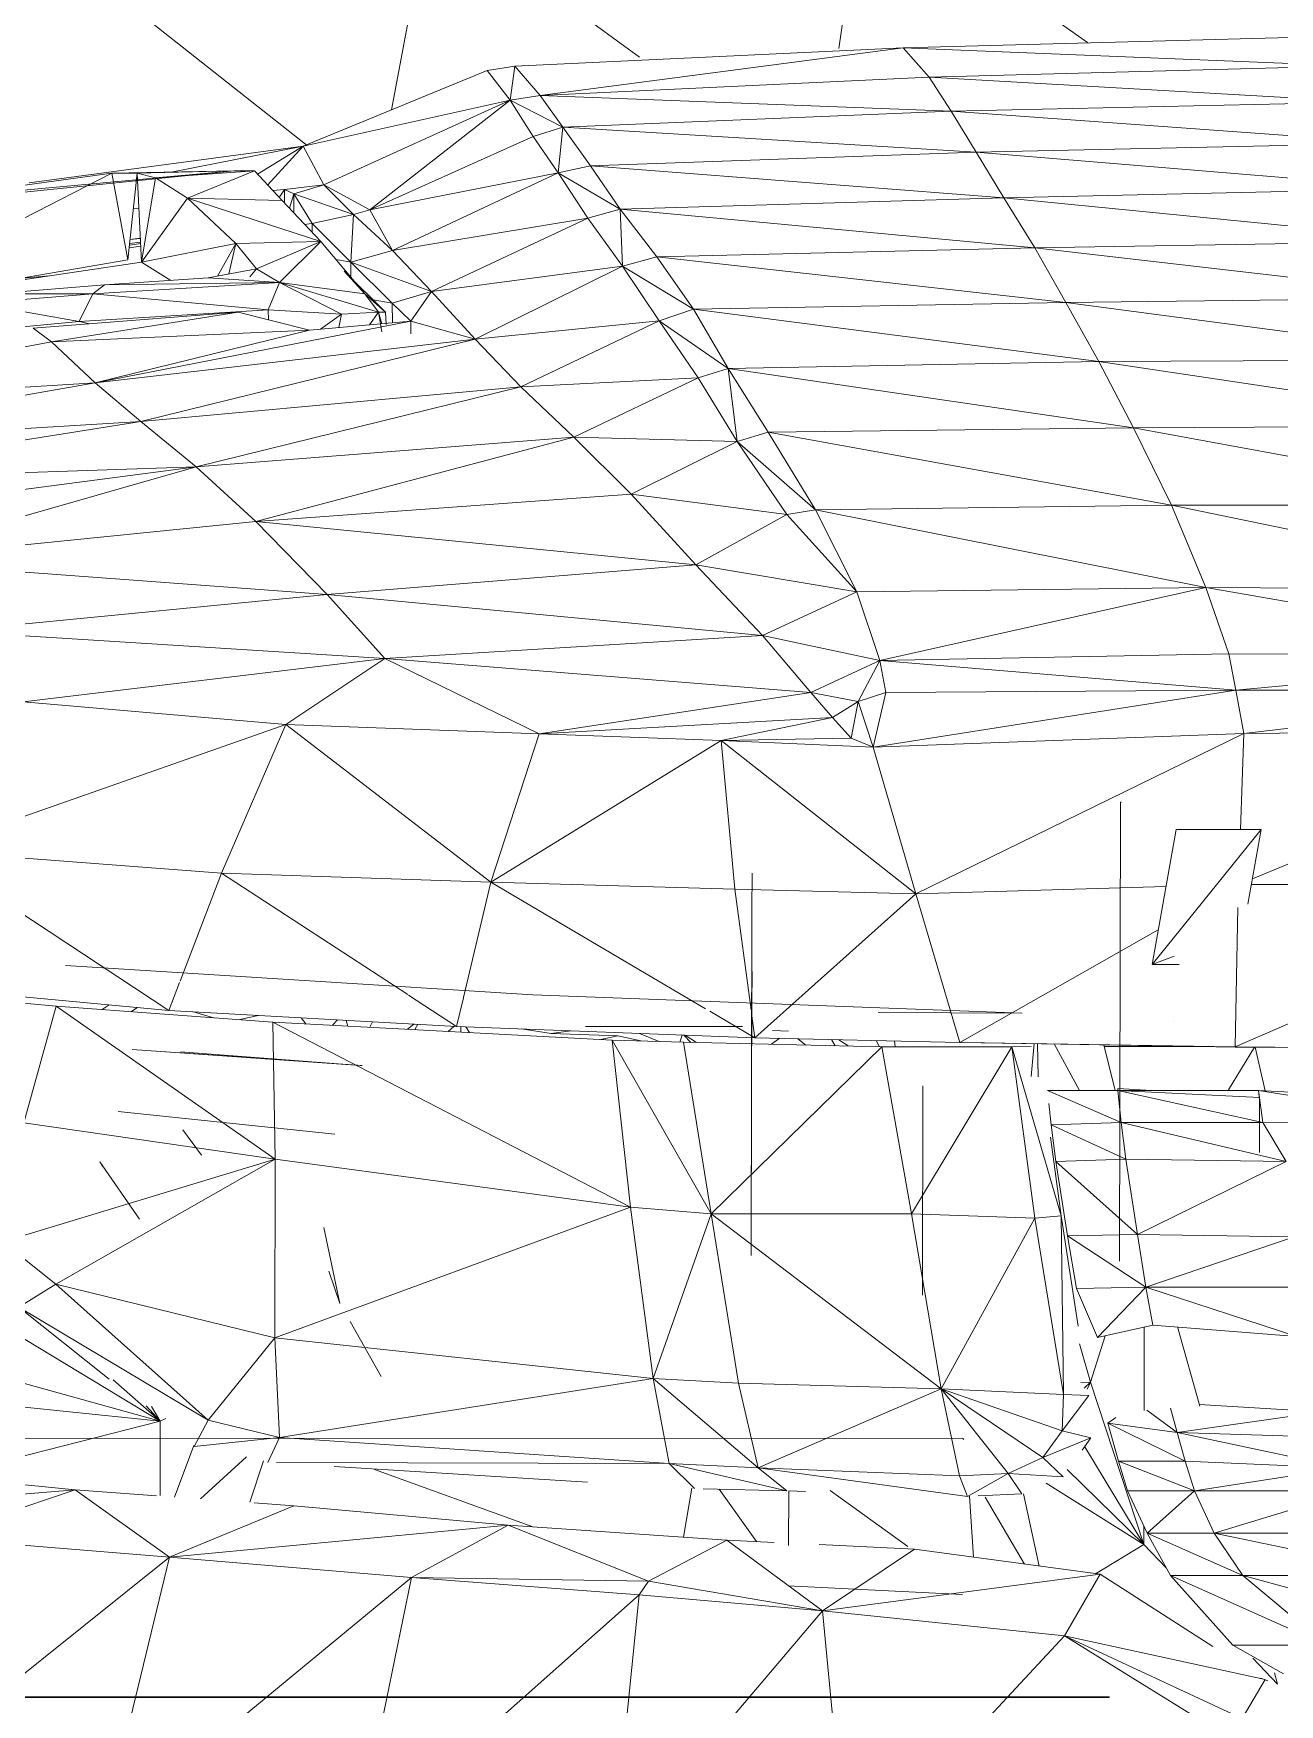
# Model space of a CAD drawing. Header units: inches. Extents: x 9661 to 15313, y -314 to 660.
# Drawn here: x 12417.74 to 12428.2, y -15.25 to -1.23 of the extents above; entities that cross this region are included whole.
import ezdxf

# ---------------------------------------------------------------- set-up
doc = ezdxf.new("R2010")
doc.units = ezdxf.units.IN
doc.header["$MEASUREMENT"] = 0
for name, color, linetype, lineweight in [('0-1', 7, 'Continuous', 5), ('0-3', 55, 'Continuous', 9), ('A-GENM', 5, 'Continuous', 9)]:
    doc.layers.add(name, color=color, linetype=linetype, lineweight=lineweight)

# ---------------------------------------------------------------- blocks, each defined once
blk = doc.blocks.new('Land_Rover_Evoque_-_SUV_Car_Vehicle_Automobile_13067 - Land Rover EVOQUE_dwg-1230547-BUILDING SECTION - EAST_WEST - COURTYARD - LOOKING NORTH')
at = {"layer": 'A-GENM'}
for p, q in [((12424.703, 0.031), (12424.5, -1.353)), ((12426.589, -1.303), (12424.703, 0.031)), ((12421.069, -0.142), (12420.746, -1.869)), ((12421.069, -0.142), (12422.829, -1.426)), ((12417.743, -0.354), (12420.037, -2.166)), ((12425.04, -1.346), (12428.597, -1.251)), ((12421.782, -1.5), (12425.04, -1.346)), ((12425.04, -1.346), (12421.993, -1.748)), ((12425.04, -1.346), (12428.79, -1.498)), ((12425.04, -1.346), (12425.26, -1.594)), ((12420.005, -2.173), (12421.55, -1.539)), ((12421.55, -1.539), (12421.782, -1.5)), ((12421.55, -1.539), (12421.742, -1.786)), ((12421.782, -1.5), (12421.742, -1.786)), ((12421.782, -1.5), (12421.993, -1.748)), ((12428.79, -1.498), (12425.26, -1.594)), ((12425.26, -1.594), (12421.993, -1.748)), ((12425.443, -1.88), (12425.26, -1.594)), ((12428.952, -1.803), (12425.26, -1.594)), ((12420.005, -2.173), (12421.742, -1.786)), ((12420.177, -2.497), (12421.742, -1.786)), ((12420.563, -2.706), (12421.742, -1.786)), ((12421.993, -1.748), (12421.742, -1.786)), ((12422.185, -2.014), (12421.742, -1.786)), ((12421.934, -2.091), (12421.742, -1.786)), ((12425.443, -1.88), (12421.993, -1.748)), ((12421.993, -1.748), (12422.185, -2.014)), ((12425.443, -1.88), (12428.952, -1.803)), ((12425.443, -1.88), (12422.185, -2.014)), ((12429.135, -2.147), (12425.443, -1.88)), ((12425.654, -2.223), (12425.443, -1.88)), ((12420.563, -2.706), (12421.934, -2.091)), ((12422.185, -2.014), (12421.934, -2.091)), ((12422.145, -2.396), (12421.934, -2.091)), ((12422.185, -2.014), (12422.145, -2.396)), ((12425.654, -2.223), (12422.185, -2.014)), ((12422.185, -2.014), (12422.416, -2.338)), ((12420.005, -2.173), (12417.705, -2.481)), ((12420.005, -2.173), (12418.897, -2.391)), ((12420.005, -2.173), (12419.621, -2.407)), ((12420.005, -2.173), (12419.706, -2.499)), ((12420.005, -2.173), (12420.177, -2.497)), ((12425.654, -2.223), (12422.416, -2.338)), ((12429.135, -2.147), (12425.654, -2.223)), ((12425.885, -2.605), (12425.654, -2.223)), ((12429.337, -2.528), (12425.654, -2.223)), ((12416.02, -2.727), (12419.423, -2.381)), ((12416.02, -2.689), (12419.423, -2.381)), ((12419.423, -2.381), (12418.398, -2.4)), ((12419.423, -2.381), (12418.61, -2.4)), ((12418.765, -2.438), (12419.423, -2.381)), ((12419.596, -2.381), (12418.765, -2.438)), ((12419.035, -2.609), (12419.596, -2.381)), ((12419.596, -2.381), (12419.423, -2.381)), ((12419.827, -2.629), (12419.596, -2.381)), ((12422.416, -2.338), (12422.145, -2.396)), ((12425.885, -2.605), (12422.416, -2.338)), ((12422.416, -2.338), (12422.666, -2.701)), ((12416.02, -2.727), (12418.398, -2.4)), ((12417.008, -3.111), (12418.398, -2.4)), ((12418.61, -2.4), (12418.398, -2.4)), ((12418.398, -2.4), (12418.533, -3.128)), ((12418.61, -2.4), (12418.533, -3.128)), ((12418.765, -2.438), (12418.61, -2.4)), ((12418.61, -2.4), (12418.649, -3.147)), ((12418.765, -2.438), (12418.649, -3.147)), ((12419.035, -2.609), (12418.765, -2.438)), ((12420.177, -2.497), (12419.849, -2.535)), ((12420.177, -2.497), (12419.926, -2.573)), ((12420.177, -2.497), (12420.427, -2.745)), ((12420.177, -2.497), (12420.563, -2.706)), ((12422.145, -2.396), (12420.563, -2.706)), ((12420.755, -3.049), (12422.145, -2.396)), ((12422.666, -2.701), (12422.145, -2.396)), ((12422.395, -2.778), (12422.145, -2.396)), ((12419.035, -2.609), (12418.649, -3.147)), ((12420.154, -2.972), (12419.035, -2.609)), ((12419.439, -2.991), (12419.035, -2.609)), ((12419.035, -2.609), (12419.827, -2.629)), ((12419.749, -2.545), (12419.849, -2.535)), ((12419.849, -2.535), (12419.803, -2.603)), ((12420.154, -2.972), (12419.827, -2.629)), ((12419.849, -2.535), (12419.926, -2.573)), ((12419.849, -2.535), (12419.849, -2.652)), ((12419.926, -2.573), (12419.889, -2.694)), ((12419.926, -2.573), (12420.427, -2.745)), ((12419.926, -2.573), (12420.079, -2.821)), ((12419.926, -2.573), (12419.926, -2.732)), ((12425.885, -2.605), (12422.666, -2.701)), ((12425.885, -2.605), (12429.337, -2.528)), ((12429.558, -2.968), (12425.885, -2.605)), ((12425.885, -2.605), (12426.145, -3.025)), ((12418.625, -2.693), (12418.578, -2.698)), ((12420.427, -2.745), (12420.079, -2.821)), ((12420.427, -2.745), (12420.406, -3.145)), ((12420.427, -2.745), (12420.563, -2.706)), ((12420.427, -2.745), (12420.755, -3.049)), ((12420.755, -3.049), (12420.563, -2.706)), ((12420.755, -3.049), (12422.395, -2.778)), ((12421.082, -3.393), (12422.395, -2.778)), ((12422.666, -2.701), (12422.395, -2.778)), ((12422.684, -3.179), (12422.395, -2.778)), ((12426.145, -3.025), (12422.666, -2.701)), ((12422.666, -2.701), (12422.974, -3.102)), ((12422.666, -2.701), (12422.684, -3.179)), ((12420.072, -2.822), (12420.018, -2.829)), ((12420.079, -2.821), (12420.406, -3.145)), ((12420.079, -2.822), (12420.079, -2.893)), ((12418.544, -3.025), (12418.642, -3.012)), ((12418.546, -3.004), (12418.641, -2.991)), ((12418.548, -2.99), (12418.64, -2.978)), ((12418.638, -2.946), (12418.551, -2.956)), ((12418.551, -2.957), (12418.638, -2.947)), ((12419.439, -2.991), (12418.649, -3.147)), ((12419.439, -2.991), (12419.286, -3.263)), ((12419.439, -2.991), (12419.381, -3.245)), ((12420.154, -2.972), (12419.439, -2.991)), ((12419.613, -3.202), (12419.439, -2.991)), ((12419.613, -3.202), (12420.154, -2.972)), ((12419.806, -3.316), (12420.154, -2.972)), ((12420.154, -2.972), (12420.521, -3.411)), ((12420.406, -3.145), (12420.755, -3.049)), ((12420.755, -3.049), (12421.082, -3.393)), ((12426.145, -3.025), (12422.974, -3.102)), ((12429.558, -2.968), (12426.145, -3.025)), ((12426.145, -3.025), (12429.779, -3.446)), ((12426.145, -3.025), (12426.405, -3.484)), ((12417.131, -3.369), (12418.533, -3.128)), ((12417.132, -3.372), (12418.649, -3.147)), ((12418.893, -3.299), (12418.649, -3.147)), ((12418.893, -3.299), (12418.649, -3.147)), ((12419.207, -3.278), (12419.613, -3.202)), ((12419.613, -3.202), (12419.558, -3.27)), ((12419.806, -3.316), (12419.613, -3.202)), ((12420.406, -3.145), (12420.281, -3.124)), ((12420.521, -3.411), (12420.348, -3.222)), ((12420.348, -3.222), (12420.695, -3.565)), ((12420.406, -3.145), (12421.082, -3.393)), ((12420.406, -3.145), (12420.753, -3.489)), ((12420.406, -3.145), (12420.406, -3.274)), ((12421.082, -3.393), (12422.684, -3.179)), ((12421.448, -3.793), (12422.684, -3.179)), ((12422.974, -3.102), (12422.684, -3.179)), ((12423.282, -3.541), (12422.684, -3.179)), ((12422.684, -3.179), (12422.992, -3.638)), ((12426.405, -3.484), (12422.974, -3.102)), ((12423.282, -3.541), (12422.974, -3.102)), ((12417.389, -3.413), (12418.337, -3.336)), ((12417.651, -3.28), (12417.876, -3.262)), ((12418.24, -3.413), (12419.806, -3.316)), ((12418.24, -3.413), (12418.337, -3.336)), ((12418.337, -3.336), (12419.207, -3.278)), ((12418.337, -3.336), (12419.806, -3.316)), ((12419.806, -3.316), (12419.207, -3.278)), ((12419.806, -3.316), (12419.71, -3.546)), ((12419.806, -3.316), (12420.521, -3.411)), ((12419.806, -3.316), (12420.636, -3.565)), ((12419.806, -3.316), (12420.327, -3.584)), ((12417.254, -3.49), (12418.24, -3.413)), ((12417.254, -3.49), (12418.125, -3.643)), ((12417.389, -3.413), (12418.24, -3.413)), ((12418.24, -3.413), (12418.125, -3.643)), ((12418.24, -3.413), (12419.71, -3.546)), ((12420.521, -3.411), (12420.636, -3.565)), ((12420.521, -3.411), (12420.695, -3.565)), ((12420.753, -3.489), (12420.592, -3.463)), ((12421.082, -3.393), (12420.753, -3.489)), ((12420.753, -3.489), (12420.908, -3.641)), ((12420.753, -3.489), (12420.754, -3.655)), ((12421.082, -3.393), (12420.908, -3.641)), ((12421.082, -3.393), (12421.448, -3.793)), ((12426.405, -3.484), (12423.282, -3.541)), ((12429.779, -3.446), (12426.405, -3.484)), ((12430.01, -3.963), (12426.405, -3.484)), ((12426.405, -3.484), (12426.684, -3.981)), ((12418.125, -3.643), (12417.138, -3.739)), ((12419.458, -3.566), (12417.738, -3.701)), ((12417.892, -3.815), (12419.458, -3.566)), ((12419.71, -3.546), (12418.125, -3.643)), ((12418.125, -3.643), (12418.214, -3.663)), ((12420.908, -3.641), (12418.258, -4.158)), ((12420.057, -3.718), (12419.458, -3.566)), ((12420.327, -3.584), (12419.71, -3.546)), ((12419.71, -3.546), (12419.713, -3.63)), ((12420.908, -3.641), (12420.057, -3.718)), ((12420.327, -3.584), (12420.15, -3.709)), ((12420.327, -3.584), (12420.305, -3.695)), ((12420.636, -3.565), (12420.327, -3.584)), ((12420.636, -3.565), (12420.562, -3.672)), ((12420.636, -3.565), (12420.665, -3.732)), ((12420.636, -3.565), (12420.664, -3.663)), ((12420.636, -3.565), (12420.695, -3.565)), ((12420.695, -3.565), (12420.7, -3.67)), ((12420.908, -3.641), (12420.908, -3.747)), ((12420.908, -3.641), (12421.448, -3.793)), ((12421.448, -3.793), (12422.992, -3.638)), ((12421.833, -4.194), (12422.992, -3.638)), ((12423.282, -3.541), (12422.992, -3.638)), ((12423.571, -4.039), (12422.992, -3.638)), ((12422.992, -3.638), (12423.32, -4.116)), ((12426.684, -3.981), (12423.282, -3.541)), ((12423.282, -3.541), (12423.571, -4.039)), ((12417.892, -3.815), (12417.738, -3.701)), ((12420.057, -3.718), (12417.892, -3.815)), ((12418.258, -4.158), (12420.057, -3.718)), ((12417.892, -3.815), (12414.915, -4.371)), ((12418.258, -4.158), (12417.892, -3.815)), ((12421.448, -3.793), (12418.258, -4.158)), ((12421.448, -3.793), (12418.643, -4.483)), ((12421.448, -3.793), (12421.833, -4.194)), ((12423.571, -4.039), (12423.32, -4.116)), ((12426.684, -3.981), (12423.571, -4.039)), ((12426.974, -4.536), (12423.571, -4.039)), ((12423.571, -4.039), (12423.909, -4.574)), ((12423.571, -4.039), (12423.648, -4.651)), ((12430.01, -3.963), (12426.684, -3.981)), ((12430.261, -4.517), (12426.684, -3.981)), ((12426.684, -3.981), (12426.974, -4.536)), ((12418.258, -4.158), (12414.915, -4.371)), ((12418.258, -4.158), (12415.203, -4.696)), ((12418.258, -4.158), (12418.643, -4.483)), ((12418.643, -4.483), (12421.833, -4.194)), ((12419.107, -4.864), (12421.833, -4.194)), ((12421.833, -4.194), (12423.32, -4.116)), ((12422.277, -4.615), (12421.833, -4.194)), ((12422.277, -4.615), (12423.32, -4.116)), ((12423.32, -4.116), (12423.648, -4.651)), ((12415.203, -4.696), (12418.643, -4.483)), ((12415.513, -4.982), (12418.643, -4.483)), ((12419.107, -4.864), (12418.643, -4.483)), ((12422.277, -4.615), (12419.107, -4.864)), ((12419.608, -5.323), (12422.277, -4.615)), ((12422.759, -5.093), (12422.277, -4.615)), ((12422.277, -4.615), (12423.648, -4.651)), ((12423.909, -4.574), (12423.648, -4.651)), ((12426.974, -4.536), (12423.909, -4.574)), ((12427.292, -5.187), (12423.909, -4.574)), ((12423.909, -4.574), (12424.305, -5.225)), ((12430.261, -4.517), (12426.974, -4.536)), ((12430.511, -5.187), (12426.974, -4.536)), ((12426.974, -4.536), (12427.292, -5.187)), ((12422.759, -5.093), (12423.648, -4.651)), ((12424.305, -5.225), (12423.648, -4.651)), ((12423.648, -4.651), (12424.063, -5.264)), ((12415.513, -4.982), (12419.107, -4.864)), ((12415.898, -5.287), (12419.107, -4.864)), ((12416.361, -5.65), (12419.107, -4.864)), ((12419.608, -5.323), (12419.107, -4.864)), ((12419.608, -5.323), (12422.759, -5.093)), ((12423.3, -5.686), (12422.759, -5.093)), ((12422.759, -5.093), (12424.063, -5.264)), ((12427.292, -5.187), (12424.305, -5.225)), ((12430.734, -5.896), (12427.292, -5.187)), ((12430.511, -5.187), (12427.292, -5.187)), ((12427.292, -5.187), (12427.582, -5.876)), ((12416.361, -5.65), (12419.608, -5.323)), ((12420.207, -5.936), (12419.608, -5.323)), ((12419.608, -5.323), (12423.3, -5.686)), ((12423.3, -5.686), (12424.063, -5.264)), ((12424.305, -5.225), (12424.063, -5.264)), ((12424.652, -5.914), (12424.063, -5.264)), ((12427.582, -5.876), (12424.305, -5.225)), ((12424.305, -5.225), (12424.652, -5.914)), ((12416.361, -5.65), (12420.207, -5.936)), ((12420.207, -5.936), (12423.3, -5.686)), ((12423.861, -6.28), (12423.3, -5.686)), ((12423.3, -5.686), (12424.652, -5.914)), ((12427.582, -5.876), (12424.652, -5.914)), ((12427.582, -5.876), (12424.846, -6.49)), ((12430.889, -6.452), (12427.582, -5.876)), ((12430.734, -5.896), (12427.582, -5.876)), ((12427.582, -5.876), (12427.775, -6.433)), ((12417.036, -6.243), (12420.207, -5.936)), ((12420.69, -6.472), (12420.207, -5.936)), ((12423.861, -6.28), (12420.207, -5.936)), ((12423.861, -6.28), (12424.652, -5.914)), ((12424.652, -5.914), (12424.846, -6.49)), ((12417.036, -6.243), (12420.69, -6.472)), ((12420.69, -6.472), (12423.861, -6.28)), ((12424.266, -6.759), (12423.861, -6.28)), ((12423.861, -6.28), (12424.846, -6.49)), ((12427.775, -6.433), (12424.846, -6.49)), ((12430.889, -6.452), (12427.775, -6.433)), ((12427.775, -6.433), (12427.833, -6.739)), ((12430.889, -6.452), (12427.833, -6.739)), ((12417.655, -6.837), (12420.69, -6.472)), ((12420.69, -6.472), (12419.858, -7.028)), ((12420.69, -6.472), (12421.985, -7.104)), ((12420.69, -6.472), (12424.266, -6.759)), ((12424.266, -6.759), (12424.846, -6.49)), ((12424.846, -6.49), (12424.662, -6.835)), ((12427.833, -6.739), (12424.846, -6.49)), ((12424.846, -6.49), (12424.894, -6.758)), ((12417.655, -6.837), (12419.858, -7.028)), ((12421.985, -7.104), (12424.266, -6.759)), ((12424.266, -6.759), (12424.449, -6.969)), ((12424.266, -6.759), (12424.662, -6.835)), ((12424.449, -6.969), (12424.662, -6.835)), ((12424.605, -7.142), (12424.662, -6.835)), ((12424.894, -6.758), (12424.662, -6.835)), ((12424.788, -7.218), (12424.662, -6.835)), ((12427.833, -6.739), (12424.788, -7.218)), ((12424.894, -6.758), (12424.788, -7.218)), ((12427.833, -6.739), (12424.894, -6.758)), ((12430.957, -6.74), (12427.833, -6.739)), ((12427.833, -6.739), (12427.901, -7.103)), ((12430.957, -6.74), (12427.901, -7.103)), ((12421.985, -7.104), (12424.449, -6.969)), ((12424.449, -6.969), (12423.512, -7.161)), ((12424.449, -6.969), (12424.605, -7.142)), ((12419.858, -7.028), (12416.844, -8.085)), ((12419.858, -7.028), (12419.319, -8.275)), ((12419.858, -7.028), (12421.985, -7.104)), ((12419.858, -7.028), (12421.58, -8.351)), ((12421.985, -7.104), (12421.58, -8.351)), ((12421.985, -7.104), (12423.512, -7.161)), ((12423.512, -7.161), (12424.605, -7.142)), ((12424.605, -7.142), (12424.788, -7.218)), ((12424.788, -7.218), (12427.901, -7.103)), ((12427.901, -7.103), (12425.148, -8.447)), ((12427.871, -7.909), (12427.901, -7.103)), ((12431.014, -7.066), (12427.901, -7.103)), ((12431.014, -7.066), (12427.972, -8.321)), ((12423.512, -7.161), (12421.58, -8.351)), ((12423.512, -7.161), (12424.788, -7.218)), ((12423.512, -7.161), (12425.148, -8.447)), ((12423.512, -7.161), (12423.629, -8.408)), ((12424.788, -7.218), (12425.148, -8.447)), ((12426.865, -7.679), (12426.858, -11.53)), ((12426.87, -7.678), (12426.865, -7.679)), ((12426.87, -7.678), (12426.872, -7.677)), ((12427.13, -9.042), (12427.332, -7.909)), ((12427.13, -9.042), (12428.047, -7.909)), ((12427.332, -7.909), (12428.047, -7.909)), ((12428.047, -7.909), (12427.934, -8.535)), ((12419.319, -8.275), (12416.844, -8.085)), ((12418.876, -9.427), (12416.844, -8.085)), ((12419.319, -8.275), (12418.971, -9.18)), ((12421.58, -8.351), (12419.319, -8.275)), ((12419.319, -8.275), (12420.883, -9.294)), ((12421.58, -8.351), (12421.35, -9.319)), ((12423.629, -8.408), (12421.58, -8.351)), ((12421.58, -8.351), (12423.382, -9.412)), ((12425.148, -8.447), (12423.629, -8.408)), ((12423.629, -8.408), (12423.765, -9.421)), ((12423.774, -8.275), (12423.771, -8.583)), ((12427.246, -8.387), (12425.148, -8.447)), ((12430.949, -8.371), (12427.828, -9.733)), ((12427.963, -8.37), (12430.949, -8.371)), ((12425.148, -8.447), (12423.796, -9.656)), ((12425.148, -8.447), (12425.516, -9.695)), ((12423.771, -8.583), (12423.768, -9.966)), ((12427.85, -8.562), (12427.828, -9.733)), ((12427.182, -8.751), (12425.516, -9.695)), ((12427.13, -9.042), (12427.316, -8.972)), ((12418.01, -9.049), (12421.933, -9.296)), ((12423.773, -9.101), (12423.771, -9.371)), ((12427.13, -9.042), (12427.357, -9.042)), ((12417.931, -9.391), (12416.112, -9.22)), ((12418.876, -9.427), (12416.228, -9.179)), ((12418.876, -9.427), (12416.228, -9.179)), ((12418.966, -9.193), (12418.876, -9.427)), ((12417.931, -9.391), (12417.659, -10.371)), ((12419.751, -9.524), (12417.931, -9.391)), ((12419.77, -10.676), (12417.931, -9.391)), ((12418.375, -9.38), (12418.317, -9.419)), ((12420.888, -9.298), (12421.292, -9.561)), ((12421.349, -9.322), (12421.292, -9.561)), ((12421.933, -9.296), (12426.041, -9.449)), ((12423.771, -9.371), (12423.769, -10.082)), ((12418.558, -9.437), (12418.613, -9.402)), ((12418.558, -9.437), (12418.613, -9.402)), ((12421.292, -9.561), (12418.876, -9.427)), ((12421.292, -9.561), (12418.876, -9.427)), ((12419.083, -9.439), (12419.252, -9.488)), ((12419.473, -9.504), (12419.627, -9.469)), ((12419.627, -9.469), (12419.477, -9.504)), ((12422.597, -9.675), (12419.751, -9.524)), ((12422.751, -11.077), (12419.751, -9.524)), ((12419.77, -10.676), (12419.751, -9.524)), ((12419.987, -9.489), (12420.026, -9.539)), ((12420.293, -9.506), (12420.252, -9.551)), ((12420.38, -9.558), (12420.365, -9.51)), ((12420.563, -9.567), (12420.587, -9.522)), ((12423.417, -9.433), (12423.796, -9.656)), ((12423.769, -9.452), (12423.796, -9.656)), ((12426.041, -9.449), (12424.83, -9.445)), ((12427.309, -9.52), (12427.311, -9.519)), ((12420.879, -9.584), (12420.933, -9.541)), ((12420.968, -9.543), (12420.941, -9.587)), ((12420.968, -9.543), (12420.941, -9.587)), ((12421.221, -9.602), (12421.269, -9.56)), ((12421.221, -9.602), (12421.269, -9.56)), ((12421.292, -9.561), (12423.796, -9.656)), ((12423.796, -9.656), (12421.292, -9.561)), ((12421.327, -9.608), (12421.329, -9.562)), ((12421.401, -9.612), (12421.37, -9.564)), ((12422.086, -9.62), (12421.838, -9.582)), ((12422.086, -9.62), (12422.251, -9.597)), ((12422.647, -9.639), (12422.086, -9.62)), ((12423.691, -9.561), (12422.375, -9.562)), ((12423.302, -9.562), (12422.375, -9.562)), ((12422.647, -9.639), (12422.502, -9.67)), ((12422.647, -9.639), (12422.502, -9.67)), ((12423.197, -9.694), (12422.597, -9.675)), ((12423.428, -11.134), (12422.597, -9.675)), ((12422.751, -11.077), (12422.597, -9.675)), ((12422.84, -9.683), (12422.647, -9.639)), ((12422.84, -9.683), (12422.647, -9.639)), ((12422.992, -9.688), (12422.828, -9.619)), ((12423.167, -9.693), (12423.185, -9.633)), ((12423.258, -9.696), (12423.201, -9.633)), ((12423.21, -9.634), (12423.307, -9.697)), ((12423.302, -9.562), (12423.691, -9.561)), ((12423.796, -9.656), (12425.516, -9.695)), ((12425.516, -9.695), (12423.796, -9.656)), ((12423.936, -9.711), (12424, -9.661)), ((12423.943, -9.594), (12424.077, -9.6)), ((12424.223, -9.717), (12424.157, -9.664)), ((12424.223, -9.717), (12424.157, -9.664)), ((12424.439, -9.67), (12424.47, -9.723)), ((12424.439, -9.67), (12424.47, -9.723)), ((12424.58, -9.725), (12424.502, -9.672)), ((12420.501, -9.889), (12418.569, -9.755)), ((12418.569, -9.755), (12420.482, -9.89)), ((12418.569, -9.755), (12420.482, -9.89)), ((12420.482, -9.89), (12418.975, -9.775)), ((12424.861, -9.731), (12423.197, -9.694)), ((12423.428, -11.134), (12423.197, -9.694)), ((12423.428, -11.134), (12424.861, -9.731)), ((12424.843, -9.731), (12424.815, -9.679)), ((12424.861, -9.731), (12425.953, -9.731)), ((12425.111, -11.133), (12424.861, -9.731)), ((12424.967, -9.682), (12424.974, -9.731)), ((12425.111, -11.133), (12425.953, -9.731)), ((12425.516, -9.695), (12427.828, -9.733)), ((12427.828, -9.733), (12425.516, -9.695)), ((12427.828, -9.733), (12425.546, -9.695)), ((12427.828, -9.734), (12425.546, -9.695)), ((12425.953, -9.731), (12426.114, -9.73)), ((12426.367, -11.151), (12425.953, -9.731)), ((12426.146, -11.171), (12425.953, -9.731)), ((12426.14, -9.705), (12426.115, -9.982)), ((12426.169, -9.706), (12426.175, -9.985)), ((12426.307, -9.708), (12426.521, -10.099)), ((12426.725, -9.715), (12426.82, -10.099)), ((12427.618, -9.73), (12426.729, -9.73)), ((12427.99, -9.735), (12427.772, -10.092)), ((12427.828, -9.733), (12430.902, -9.753)), ((12430.902, -9.753), (12427.828, -9.733)), ((12430.903, -9.753), (12427.828, -9.734)), ((12428.078, -10.102), (12427.994, -9.735)), ((12420.501, -9.889), (12420.482, -9.89)), ((12423.768, -9.966), (12423.766, -11.484)), ((12423.769, -10.082), (12423.766, -11.484)), ((12425.206, -10.06), (12425.203, -11.817)), ((12426.843, -10.099), (12426.253, -10.099)), ((12427.124, -10.099), (12426.843, -10.081)), ((12426.843, -10.081), (12426.843, -10.099)), ((12428.033, -10.157), (12426.843, -10.099)), ((12428.022, -10.099), (12426.843, -10.099)), ((12428.061, -10.367), (12426.843, -10.099)), ((12426.843, -10.099), (12426.871, -10.367)), ((12428.033, -10.157), (12428.022, -10.099)), ((12428.032, -10.176), (12428.022, -10.099)), ((12428.022, -10.099), (12429.83, -10.195)), ((12428.061, -10.367), (12428.022, -10.099)), ((12428.022, -10.099), (12429.84, -10.387)), ((12426.871, -10.367), (12426.253, -10.099)), ((12426.282, -10.387), (12426.264, -10.208)), ((12428.032, -10.176), (12428.033, -10.618)), ((12419.77, -10.676), (12417.659, -10.371)), ((12418.453, -10.274), (12420.27, -10.465)), ((12418.453, -10.274), (12420.271, -10.465)), ((12426.871, -10.367), (12426.282, -10.387)), ((12428.255, -10.694), (12426.871, -10.367)), ((12428.061, -10.367), (12426.871, -10.367)), ((12426.871, -10.367), (12426.911, -10.675)), ((12428.255, -10.694), (12428.061, -10.367)), ((12428.061, -10.367), (12429.84, -10.387)), ((12418.995, -10.428), (12419.151, -10.641)), ((12420.27, -10.465), (12420.271, -10.465)), ((12426.367, -11.151), (12426.278, -10.489)), ((12426.321, -10.694), (12426.282, -10.387)), ((12426.911, -10.675), (12426.282, -10.387)), ((12419.15, -10.639), (12419.151, -10.641)), ((12419.77, -10.676), (12417.484, -11.37)), ((12419.77, -10.676), (12417.929, -11.725)), ((12418.32, -10.737), (12418.299, -10.696)), ((12418.299, -10.696), (12418.63, -11.178)), ((12419.768, -12.175), (12419.77, -10.676)), ((12422.751, -11.077), (12419.77, -10.676)), ((12426.911, -10.675), (12426.321, -10.694)), ((12426.42, -11.318), (12426.321, -10.694)), ((12427.008, -11.308), (12426.321, -10.694)), ((12428.255, -10.694), (12426.911, -10.675)), ((12426.911, -10.675), (12427.008, -11.308)), ((12428.255, -10.694), (12427.008, -11.308)), ((12422.751, -11.077), (12419.768, -12.175)), ((12423.428, -11.134), (12422.751, -11.077)), ((12422.942, -12.517), (12422.751, -11.077)), ((12418.63, -11.178), (12418.628, -11.176)), ((12423.428, -11.134), (12422.942, -12.517)), ((12425.111, -11.133), (12423.428, -11.134)), ((12425.361, -12.602), (12423.428, -11.134)), ((12423.428, -11.134), (12423.659, -12.555)), ((12425.361, -12.602), (12425.111, -11.133)), ((12425.111, -11.133), (12426.146, -11.171)), ((12425.361, -12.602), (12426.146, -11.171)), ((12426.367, -11.151), (12426.146, -11.171)), ((12426.386, -12.649), (12426.146, -11.171)), ((12426.509, -12.076), (12426.367, -11.151)), ((12426.386, -12.649), (12426.367, -11.151)), ((12420.311, -11.886), (12420.177, -11.247)), ((12427.008, -11.308), (12426.42, -11.318)), ((12426.497, -11.76), (12426.42, -11.318)), ((12427.077, -11.749), (12426.42, -11.318)), ((12428.323, -11.327), (12427.008, -11.308)), ((12427.008, -11.308), (12427.077, -11.749)), ((12428.323, -11.327), (12427.077, -11.749)), ((12417.929, -11.725), (12417.484, -11.37)), ((12418.805, -12.874), (12416.603, -11.544)), ((12420.22, -11.614), (12420.311, -11.886)), ((12417.929, -11.725), (12417.618, -11.918)), ((12419.768, -12.175), (12417.929, -11.725)), ((12419.207, -12.866), (12417.929, -11.725)), ((12427.077, -11.749), (12426.497, -11.76)), ((12426.671, -12.173), (12426.497, -11.76)), ((12426.671, -12.173), (12427.077, -11.749)), ((12428.344, -12.162), (12427.077, -11.749)), ((12427.136, -12.067), (12427.077, -11.749)), ((12428.42, -11.75), (12427.077, -11.749)), ((12418.376, -12.52), (12417.618, -11.918)), ((12419.207, -12.866), (12417.618, -11.918)), ((12420.398, -12.037), (12420.659, -12.5)), ((12419.768, -12.175), (12419.207, -12.866)), ((12422.942, -12.517), (12419.768, -12.175)), ((12419.768, -12.175), (12419.806, -13.01)), ((12426.614, -12.547), (12426.736, -12.158)), ((12427.136, -12.067), (12426.671, -12.173)), ((12427.064, -12.783), (12427.065, -12.083)), ((12428.344, -12.162), (12427.136, -12.067)), ((12427.53, -12.747), (12427.343, -12.083)), ((12426.522, -12.225), (12426.614, -12.547)), ((12418.805, -12.874), (12417.124, -12.407)), ((12418.805, -12.874), (12416.292, -12.617)), ((12418.805, -12.874), (12418.411, -12.528)), ((12422.942, -12.517), (12419.806, -13.01)), ((12423.659, -12.555), (12422.942, -12.517)), ((12422.942, -12.517), (12423.823, -13.266)), ((12422.942, -12.517), (12423.077, -13.228)), ((12425.361, -12.602), (12423.659, -12.555)), ((12423.659, -12.555), (12423.823, -13.266)), ((12425.361, -12.602), (12423.823, -13.266)), ((12425.361, -12.602), (12425.921, -13.312)), ((12425.361, -12.602), (12426.212, -13.178)), ((12425.361, -12.602), (12426.376, -12.956)), ((12425.361, -12.602), (12426.386, -12.649)), ((12425.361, -12.602), (12425.515, -13.332)), ((12426.614, -12.547), (12426.531, -12.549)), ((12426.614, -12.547), (12426.561, -12.596)), ((12426.614, -12.547), (12426.584, -12.605)), ((12427.061, -13.91), (12426.614, -12.547)), ((12418.805, -12.874), (12418.687, -12.746)), ((12418.805, -12.874), (12418.731, -12.751)), ((12426.376, -12.956), (12426.386, -12.649)), ((12426.376, -12.956), (12426.598, -12.659)), ((12426.598, -12.659), (12426.386, -12.649)), ((12428.549, -12.797), (12427.526, -12.735)), ((12418.805, -12.874), (12417.008, -13.331)), ((12418.805, -12.874), (12418.853, -12.852)), ((12418.805, -13.499), (12418.805, -12.874)), ((12419.207, -12.866), (12419.089, -13.087)), ((12419.207, -12.866), (12419.806, -13.01)), ((12426.76, -12.892), (12426.827, -12.844)), ((12426.76, -12.892), (12426.847, -13.209)), ((12426.76, -12.892), (12427.407, -13.209)), ((12426.76, -12.892), (12427.34, -12.969)), ((12427.34, -12.969), (12427.086, -12.782)), ((12427.34, -12.969), (12427.285, -12.766)), ((12428.549, -12.797), (12427.34, -12.969)), ((12412.16, -13.016), (12425.542, -13.019)), ((12419.806, -13.01), (12419.089, -13.087)), ((12419.806, -13.01), (12419.708, -13.222)), ((12419.806, -13.01), (12423.077, -13.228)), ((12425.549, -13.027), (12425.542, -13.019)), ((12426.212, -13.178), (12426.376, -12.956)), ((12426.212, -13.178), (12426.617, -13.014)), ((12426.617, -13.014), (12426.376, -12.956)), ((12426.544, -13.117), (12426.617, -13.014)), ((12428.616, -13.008), (12427.34, -12.969)), ((12428.733, -13.266), (12427.34, -12.969)), ((12427.407, -13.209), (12427.34, -12.969)), ((12418.925, -13.512), (12419.086, -13.077)), ((12419.53, -13.173), (12419.143, -13.527)), ((12425.921, -13.312), (12426.212, -13.178)), ((12426.385, -13.341), (12426.212, -13.178)), ((12427.061, -13.91), (12426.566, -13.089)), ((12418.09, -13.451), (12416.313, -13.27)), ((12418.09, -13.451), (12416.313, -13.27)), ((12419.673, -13.207), (12419.557, -13.553)), ((12423.077, -13.228), (12419.782, -13.222)), ((12422.391, -13.385), (12420.266, -13.255)), ((12421.933, -13.762), (12420.603, -13.279)), ((12423.823, -13.266), (12423.077, -13.228)), ((12424.063, -13.458), (12423.077, -13.228)), ((12423.077, -13.228), (12423.289, -13.439)), ((12425.582, -13.505), (12423.823, -13.266)), ((12425.515, -13.332), (12423.823, -13.266)), ((12423.823, -13.266), (12424.063, -13.458)), ((12425.921, -13.312), (12425.515, -13.332)), ((12425.921, -13.312), (12425.582, -13.505)), ((12425.921, -13.312), (12426.036, -13.485)), ((12425.921, -13.312), (12426.385, -13.341)), ((12427.061, -13.91), (12426.418, -13.28)), ((12426.847, -13.209), (12426.925, -13.459)), ((12427.407, -13.209), (12426.847, -13.209)), ((12426.847, -13.209), (12427.485, -13.458)), ((12428.733, -13.266), (12427.407, -13.209)), ((12427.407, -13.209), (12427.485, -13.458)), ((12428.733, -13.266), (12427.485, -13.458)), ((12415.074, -13.701), (12418.09, -13.451)), ((12416.892, -13.853), (12418.09, -13.451)), ((12418.773, -13.501), (12418.09, -13.451)), ((12418.883, -14.015), (12418.09, -13.451)), ((12418.773, -13.501), (12418.09, -13.451)), ((12423.266, -13.436), (12423.196, -13.847)), ((12424.063, -13.458), (12423.362, -13.441)), ((12423.809, -13.884), (12423.497, -13.444)), ((12424.081, -13.46), (12424.077, -13.917)), ((12424.221, -13.463), (12424.081, -13.458)), ((12425.081, -13.925), (12424.428, -13.457)), ((12425.582, -13.505), (12425.515, -13.332)), ((12427.061, -13.91), (12426.242, -13.393)), ((12427.485, -13.458), (12426.925, -13.459)), ((12426.925, -13.459), (12427.09, -13.814)), ((12427.485, -13.458), (12427.09, -13.814)), ((12428.829, -13.458), (12427.485, -13.458)), ((12427.485, -13.458), (12427.65, -13.813)), ((12428.829, -13.458), (12427.65, -13.813)), ((12418.883, -14.015), (12419.927, -13.585)), ((12419.927, -13.585), (12419.594, -13.56)), ((12419.927, -13.585), (12419.594, -13.56)), ((12421.725, -13.747), (12419.927, -13.585)), ((12421.725, -13.747), (12419.927, -13.585)), ((12425.597, -13.502), (12425.63, -14.015)), ((12426.036, -13.485), (12425.669, -13.501)), ((12426.059, -14.073), (12425.73, -13.512)), ((12426.182, -14.09), (12426.05, -13.484)), ((12418.883, -14.015), (12416.892, -13.853)), ((12418.883, -14.015), (12421.725, -13.747)), ((12420.913, -14.187), (12421.725, -13.747)), ((12421.725, -13.747), (12423.562, -13.872)), ((12421.725, -13.747), (12422.904, -14.216)), ((12421.725, -13.747), (12423.562, -13.872)), ((12422.904, -14.216), (12423.562, -13.872)), ((12423.562, -13.872), (12423.958, -13.891)), ((12424.363, -14.465), (12423.562, -13.872)), ((12423.562, -13.872), (12423.958, -13.891)), ((12427.061, -13.91), (12427.062, -13.752)), ((12427.09, -13.814), (12427.65, -13.813)), ((12427.09, -13.814), (12427.284, -14.169)), ((12427.09, -13.814), (12427.892, -14.169)), ((12429.352, -14.169), (12427.65, -13.813)), ((12429.062, -13.813), (12427.65, -13.813)), ((12427.65, -13.813), (12427.892, -14.169)), ((12416.18, -16.177), (12418.883, -14.015)), ((12418.325, -16.32), (12418.883, -14.015)), ((12420.913, -14.187), (12418.883, -14.015)), ((12424.336, -13.909), (12425.137, -13.948)), ((12424.336, -13.909), (12425.137, -13.948)), ((12424.363, -14.465), (12425.137, -13.948)), ((12425.137, -13.948), (12426.694, -14.159)), ((12425.137, -13.948), (12426.694, -14.159)), ((12426.656, -14.154), (12427.061, -13.91)), ((12427.249, -14.106), (12427.061, -13.91)), ((12424.363, -14.465), (12426.694, -14.159)), ((12426.394, -14.676), (12426.694, -14.159)), ((12426.694, -14.159), (12427.641, -14.764)), ((12427.641, -14.764), (12426.694, -14.159)), ((12418.325, -16.32), (12420.913, -14.187)), ((12420.452, -16.435), (12420.913, -14.187)), ((12420.913, -14.187), (12422.826, -14.331)), ((12420.913, -14.187), (12422.904, -14.216)), ((12422.826, -14.331), (12422.904, -14.216)), ((12424.363, -14.465), (12422.904, -14.216)), ((12425.54, -14.33), (12424.074, -14.256)), ((12427.284, -14.169), (12427.807, -14.755)), ((12427.892, -14.169), (12427.284, -14.169)), ((12427.284, -14.169), (12428.59, -14.754)), ((12429.352, -14.169), (12427.892, -14.169)), ((12430.03, -14.754), (12427.892, -14.169)), ((12427.892, -14.169), (12428.59, -14.754)), ((12420.452, -16.435), (12422.826, -14.331)), ((12422.598, -16.549), (12422.826, -14.331)), ((12422.826, -14.331), (12424.363, -14.465)), ((12422.598, -16.549), (12424.363, -14.465)), ((12424.57, -16.635), (12424.363, -14.465)), ((12424.363, -14.465), (12426.394, -14.676)), ((12424.57, -16.635), (12426.394, -14.676)), ((12426.394, -14.676), (12427.778, -15.531)), ((12426.394, -14.676), (12428.078, -15.043)), ((12426.394, -14.676), (12427.885, -15.368)), ((12428.59, -14.754), (12427.807, -14.755)), ((12427.807, -14.755), (12428.233, -14.995)), ((12428.184, -15.081), (12427.976, -14.864)), ((12428.184, -15.081), (12428.158, -14.987)), ((12428.078, -15.043), (12427.885, -15.368)), ((12428.103, -15.052), (12428.043, -15.031)), ((12416.314, -15.191), (12420.163, -15.194)), ((12420.313, -15.188), (12416.929, -15.187)), ((12420.163, -15.194), (12426.769, -15.196)), ((12426.772, -15.188), (12420.313, -15.188))]:
    blk.add_line(p, q, dxfattribs=at)
blk = doc.blocks.new('Land_Rover_Evoque_-_SUV_Car_Vehicle_Automobile_13067 - Land_Rover_Evoque_-_SUV_Car_Vehicle_Automobile_13067-1230553-BUILDING SECTION - EAST_WEST - COURTYARD - LOOKING NORTH')
blk.add_blockref('Land_Rover_Evoque_-_SUV_Car_Vehicle_Automobile_13067 - Land Rover EVOQUE_dwg-1230547-BUILDING SECTION - EAST_WEST - COURTYARD - LOOKING NORTH', (0, 0))
blk = doc.blocks.new('CTR  - Topography_rvt-1-BUILDING SECTION - EAST_WEST - COURTYARD - LOOKING NORTH')
at = {"layer": '0-3'}
blk.add_blockref('Land_Rover_Evoque_-_SUV_Car_Vehicle_Automobile_13067 - Land_Rover_Evoque_-_SUV_Car_Vehicle_Automobile_13067-1230553-BUILDING SECTION - EAST_WEST - COURTYARD - LOOKING NORTH', (0, 0), dxfattribs=at)

msp = doc.modelspace()

# ---------------------------------------------------------------- block references
at = {"layer": '0-1'}
msp.add_blockref('CTR  - Topography_rvt-1-BUILDING SECTION - EAST_WEST - COURTYARD - LOOKING NORTH', (0, 0), dxfattribs=at)

doc.saveas('drawing.dxf')
